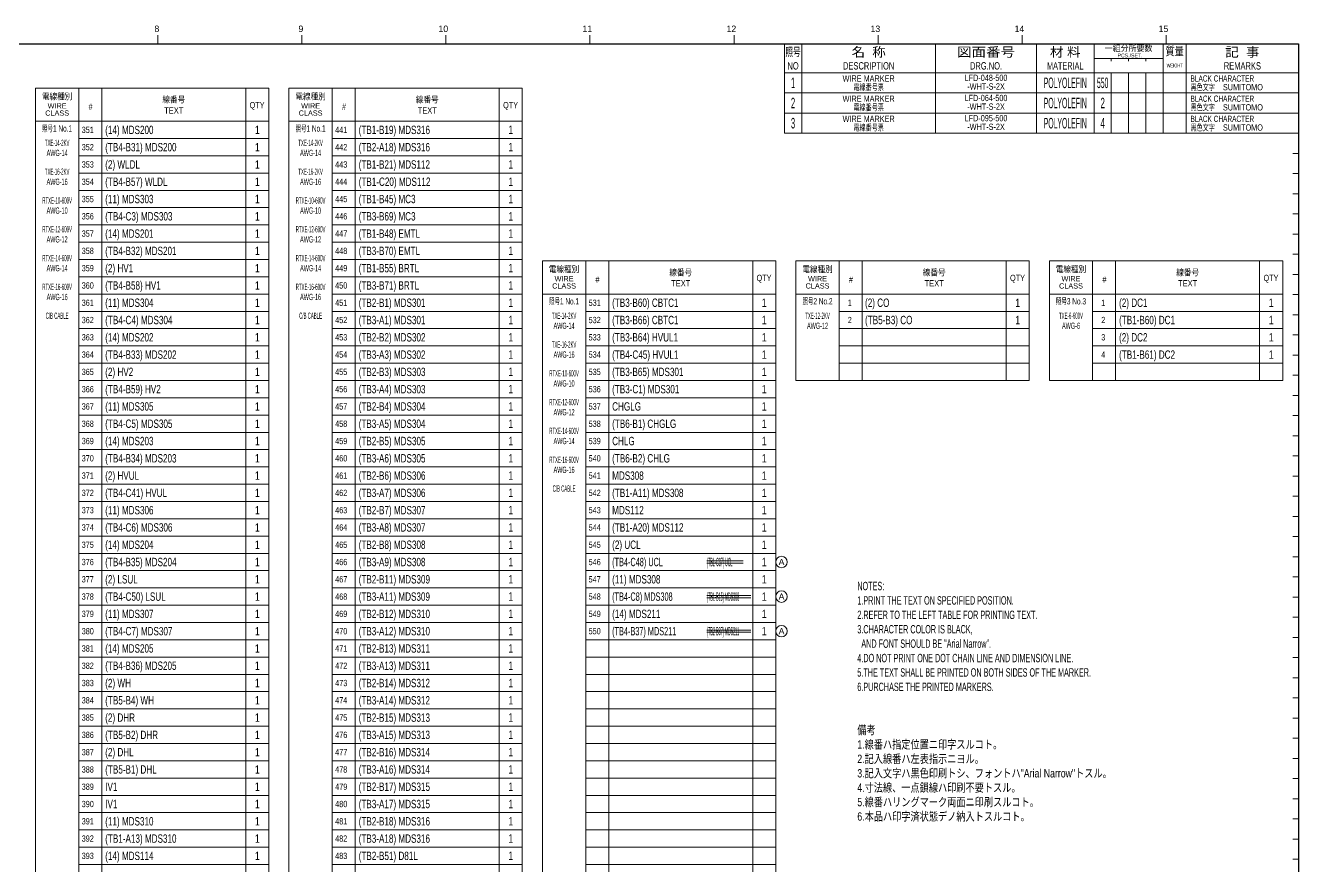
# Model space of a CAD drawing. Header units: millimetres. Extents: x 10 to 832, y 7 to 590.
# Drawn here: x 389.5 to 831.5, y 298.8 to 590.4 of the extents above; entities that cross this region are included whole.
import ezdxf
from ezdxf.enums import TextEntityAlignment as Align

# ---------------------------------------------------------------- set-up
doc = ezdxf.new("R2010")
doc.units = ezdxf.units.MM
for name, color, linetype in [('GR1_01', 7, 'Continuous'), ('GR1_02', 7, 'Continuous'), ('GR1_03', 7, 'Continuous'), ('QTY', 7, 'Continuous'), ('図面枠B6M', 7, 'Continuous'), ('表題、部品表_01', 7, 'Continuous'), ('表題、部品表_02', 7, 'Continuous'), ('表題、部品表_03', 7, 'Continuous'), ('訂正記号', 7, 'Continuous')]:
    doc.layers.add(name, color=color, linetype=linetype)
doc.styles.add('HG丸ｺﾞｼｯｸM-PRO', font='')
doc.styles.get('HG丸ｺﾞｼｯｸM-PRO').set_extended_font_data('HG丸ｺﾞｼｯｸM-PRO')

# ---------------------------------------------------------------- blocks, each defined once
blk = doc.blocks.new('BLKF023')
at = {"layer": '図面枠B6M', "color": 2, "linetype": 'Continuous', "lineweight": 25}
for p, q in [((35.5, 584), (831.5, 584)), ((831.5, 584), (831.5, 15))]:
    blk.add_line(p, q, dxfattribs=at)
at = {"layer": '図面枠B6M', "color": 4, "linetype": 'Continuous', "lineweight": 13}
for p, q in [((435.5, 587), (435.5, 584)), ((485.5, 587), (485.5, 584)), ((535.5, 587), (535.5, 584)), ((585.5, 587), (585.5, 584)), ((635.5, 587), (635.5, 584)), ((685.5, 587), (685.5, 584)), ((735.5, 587), (735.5, 584)), ((785.5, 587), (785.5, 584)), ((829.5, 567), (831.5, 567)), ((829.5, 560), (831.5, 560)), ((829.5, 553), (831.5, 553)), ((829.5, 546), (831.5, 546)), ((829.5, 539), (831.5, 539)), ((829.5, 532), (831.5, 532)), ((829.5, 525), (831.5, 525)), ((829.5, 518), (831.5, 518)), ((829.5, 511), (831.5, 511)), ((829.5, 504), (831.5, 504)), ((829.5, 497), (831.5, 497)), ((829.5, 490), (831.5, 490)), ((829.5, 483), (831.5, 483)), ((829.5, 476), (831.5, 476)), ((829.5, 469), (831.5, 469)), ((829.5, 462), (831.5, 462)), ((829.5, 455), (831.5, 455)), ((829.5, 448), (831.5, 448)), ((829.5, 441), (831.5, 441)), ((829.5, 434), (831.5, 434)), ((829.5, 427), (831.5, 427)), ((829.5, 420), (831.5, 420)), ((829.5, 413), (831.5, 413)), ((829.5, 406), (831.5, 406)), ((829.5, 399), (831.5, 399)), ((829.5, 392), (831.5, 392)), ((829.5, 385), (831.5, 385)), ((829.5, 378), (831.5, 378)), ((829.5, 371), (831.5, 371)), ((829.5, 364), (831.5, 364)), ((829.5, 357), (831.5, 357)), ((829.5, 350), (831.5, 350)), ((829.5, 343), (831.5, 343)), ((829.5, 336), (831.5, 336)), ((829.5, 329), (831.5, 329)), ((829.5, 322), (831.5, 322)), ((829.5, 315), (831.5, 315)), ((829.5, 308), (831.5, 308)), ((829.5, 301), (831.5, 301))]:
    blk.add_line(p, q, dxfattribs=at)
at = {"layer": '図面枠B6M', "color": 4, "linetype": 'Continuous', "lineweight": 13, "style": 'HG丸ｺﾞｼｯｸM-PRO', "width": 1.003994}
for s, height, p in [('8', 2.25, (434.29, 587.45)), ('9', 2.25, (484.29, 587.45)), ('10', 2.255, (532.9, 587.45)), ('11', 2.255, (582.9, 587.45)), ('12', 2.255, (632.9, 587.45)), ('13', 2.255, (682.9, 587.45)), ('14', 2.255, (732.9, 587.45)), ('15', 2.255, (782.9, 587.45))]:
    blk.add_text(s, height=height, dxfattribs=at).set_placement(p, align=Align.BOTTOM_LEFT)
blk = doc.blocks.new('BLKF025')
at = {"layer": '表題、部品表_02', "color": 4, "linetype": 'Continuous', "lineweight": 13}
for p, q in [((653, 574), (653, 567)), ((653, 574), (831.5, 574)), ((659, 574), (659, 567)), ((705.5, 574), (705.5, 567)), ((740.5, 574), (740.5, 567)), ((760.5, 574), (760.5, 567)), ((766.5, 574), (766.5, 567)), ((772.5, 574), (772.5, 567)), ((778.5, 567), (778.5, 574)), ((784.5, 574), (784.5, 567)), ((792.5, 574), (792.5, 567)), ((831.5, 574), (831.5, 567)), ((653, 567), (831.5, 567))]:
    blk.add_line(p, q, dxfattribs=at)
blk = doc.blocks.new('BLKF027')
at = {"layer": '表題、部品表_02', "color": 4, "linetype": 'Continuous', "lineweight": 13}
for p, q in [((653, 567), (653, 560)), ((653, 567), (831.5, 567)), ((659, 567), (659, 560)), ((705.5, 567), (705.5, 560)), ((740.5, 567), (740.5, 560)), ((760.5, 567), (760.5, 560)), ((766.5, 567), (766.5, 560)), ((772.5, 567), (772.5, 560)), ((778.5, 560), (778.5, 567)), ((784.5, 567), (784.5, 560)), ((792.5, 567), (792.5, 560)), ((831.5, 567), (831.5, 560)), ((653, 560), (831.5, 560))]:
    blk.add_line(p, q, dxfattribs=at)
blk = doc.blocks.new('BLKF029')
at = {"layer": '表題、部品表_02', "color": 4, "linetype": 'Continuous', "lineweight": 13}
for p, q in [((653, 560), (653, 553)), ((653, 560), (831.5, 560)), ((659, 560), (659, 553)), ((705.5, 560), (705.5, 553)), ((740.5, 560), (740.5, 553)), ((760.5, 560), (760.5, 553)), ((766.5, 560), (766.5, 553)), ((772.5, 560), (772.5, 553)), ((778.5, 553), (778.5, 560)), ((784.5, 560), (784.5, 553)), ((792.5, 560), (792.5, 553)), ((831.5, 560), (831.5, 553)), ((653, 553), (831.5, 553))]:
    blk.add_line(p, q, dxfattribs=at)
blk = doc.blocks.new('BLKF032')
at = {"layer": 'GR1_01', "color": 4, "linetype": 'Continuous', "lineweight": 13}
for p, q in [((653, 584), (653, 574)), ((653, 584), (831.5, 584)), ((659, 584), (659, 574)), ((705.5, 584), (705.5, 574)), ((740.5, 584), (740.5, 574)), ((760.5, 584), (760.5, 574)), ((784.5, 584), (784.5, 574)), ((792.5, 584), (792.5, 574)), ((831.5, 584), (831.5, 574)), ((760.5, 579), (784.5, 579)), ((766.5, 578), (766.5, 579)), ((772.5, 579), (772.5, 578)), ((778.5, 579), (778.5, 578)), ((653, 574), (831.5, 574))]:
    blk.add_line(p, q, dxfattribs=at)
at = {"layer": 'GR1_01', "color": 3, "linetype": 'Continuous', "lineweight": 35, "style": 'HG丸ｺﾞｼｯｸM-PRO'}
for s, height, width, p in [('一組分所要数', 2.036, 0.966638, (772.5, 582.5)), ('照号', 2.909, 0.651535, (656, 581.2)), ('名  称', 3.273, 1.042426, (682.25, 581.2)), ('図面番号', 3.273, 1.127518, (723, 581.2)), ('材 料', 3.273, 1.042439, (750.5, 581.2)), ('PCS./SET.', 1.309, 0.862935, (773, 580)), ('質量', 2.909, 0.781842, (788.5, 581.5)), ('記  事', 3.273, 1.042426, (812, 581.2)), ('NO', 2.545, 0.740841, (656, 576.4)), ('DESCRIPTION', 2.5455, 0.741365, (682.25, 576.4)), ('DRG.NO.', 2.545, 0.741189, (723, 576.4)), ('MATERIAL', 2.545, 0.594756, (750.5, 576.4)), ('WEIGHT', 1.309, 0.635507, (788.5, 576.5)), ('REMARKS', 2.545, 0.742803, (812, 576.4))]:
    blk.add_text(s, height=height, dxfattribs=dict(at, width=width)).set_placement(p, align=Align.MIDDLE_CENTER)
blk = doc.blocks.new('BLKF031')
at = {"layer": 'GR1_01', "color": 3, "linetype": 'Continuous', "lineweight": 13}
blk.add_blockref('BLKF032', (0, 0), dxfattribs=at)
blk = doc.blocks.new('BLKF034')
at = {"layer": 'GR1_01', "color": 3, "linetype": 'Continuous', "lineweight": 13}
for p, q in [((569, 508.67), (569, 497.17)), ((569, 508.67), (569, 137.17)), ((650, 508.67), (569, 508.67)), ((584, 508.67), (584, 497.17)), ((592, 508.67), (592, 137.17)), ((642, 508.67), (642, 137.17)), ((650, 508.67), (650, 137.17)), ((650, 497.17), (569, 497.17)), ((584, 497.17), (584, 137.17)), ((584, 497.17), (650, 497.17)), ((584, 491.17), (650, 491.17)), ((584, 485.17), (650, 485.17)), ((584, 479.17), (650, 479.17)), ((584, 473.17), (650, 473.17)), ((584, 467.17), (650, 467.17)), ((584, 461.17), (650, 461.17)), ((584, 455.17), (650, 455.17)), ((584, 449.17), (650, 449.17)), ((584, 443.17), (650, 443.17)), ((584, 437.17), (650, 437.17)), ((584, 431.17), (650, 431.17)), ((584, 425.17), (650, 425.17)), ((584, 419.17), (650, 419.17)), ((584, 413.17), (650, 413.17)), ((584, 407.17), (650, 407.17)), ((584, 401.17), (650, 401.17)), ((584, 395.17), (650, 395.17)), ((584, 389.17), (650, 389.17)), ((584, 383.17), (650, 383.17)), ((584, 377.17), (650, 377.17)), ((584, 371.17), (650, 371.17)), ((584, 365.17), (650, 365.17)), ((584, 359.17), (650, 359.17)), ((584, 353.17), (650, 353.17)), ((584, 347.17), (650, 347.17)), ((584, 341.17), (650, 341.17)), ((584, 335.17), (650, 335.17)), ((584, 329.17), (650, 329.17)), ((584, 323.17), (650, 323.17)), ((584, 317.17), (650, 317.17)), ((584, 311.17), (650, 311.17)), ((584, 305.17), (650, 305.17)), ((584, 299.17), (650, 299.17)), ((584, 293.17), (650, 293.17)), ((584, 287.17), (650, 287.17)), ((584, 281.17), (650, 281.17)), ((584, 275.17), (650, 275.17)), ((584, 269.17), (650, 269.17)), ((584, 263.17), (650, 263.17)), ((584, 257.17), (650, 257.17)), ((584, 251.17), (650, 251.17)), ((584, 245.17), (650, 245.17)), ((584, 239.17), (650, 239.17)), ((584, 233.17), (650, 233.17)), ((584, 227.17), (650, 227.17)), ((584, 221.17), (650, 221.17)), ((584, 215.17), (650, 215.17)), ((584, 209.17), (650, 209.17)), ((584, 203.17), (650, 203.17)), ((584, 197.17), (650, 197.17)), ((584, 191.17), (650, 191.17)), ((584, 185.17), (650, 185.17)), ((584, 179.17), (650, 179.17)), ((584, 173.17), (650, 173.17)), ((584, 167.17), (650, 167.17)), ((584, 161.17), (650, 161.17)), ((584, 155.17), (650, 155.17)), ((584, 149.17), (650, 149.17)), ((584, 143.17), (650, 143.17)), ((569, 137.17), (650, 137.17))]:
    blk.add_line(p, q, dxfattribs=at)
at = {"layer": 'GR1_01', "color": 3, "linetype": 'Continuous', "lineweight": 13, "style": 'HG丸ｺﾞｼｯｸM-PRO'}
for s, height, width, p in [('電線種別', 2.182, 0.863284, (576.5, 505.8)), ('線番号', 2.182, 0.863284, (617, 504.7)), ('QTY', 2.182, 0.692704, (645.93, 502.78)), ('#', 2.18, 0.693196, (588.1, 502.18)), ('TEXT', 2.182, 0.863438, (617, 500.92))]:
    blk.add_text(s, height=height, dxfattribs=dict(at, width=width)).set_placement(p, align=Align.MIDDLE_CENTER)
for s, width, p in [('CLASS', 0.831675, (576.5, 498.55)), ('WIRE', 0.829808, (576.5, 501.05))]:
    blk.add_text(s, height=1.818, dxfattribs=dict(at, width=width)).set_placement(p, align=Align.BOTTOM_CENTER)
blk = doc.blocks.new('BLKF038')
at = {"layer": 'GR1_01', "color": 3, "linetype": 'Continuous', "lineweight": 13}
for p, q in [((393, 568.67), (393, 557.17)), ((393, 568.67), (393, 17.17)), ((474, 568.67), (393, 568.67)), ((408, 568.67), (408, 557.17)), ((416, 568.67), (416, 17.17)), ((466, 568.67), (466, 17.17)), ((474, 568.67), (474, 17.17)), ((474, 557.17), (393, 557.17)), ((408, 557.17), (408, 17.17)), ((408, 557.17), (474, 557.17)), ((408, 551.17), (474, 551.17)), ((408, 545.17), (474, 545.17)), ((408, 539.17), (474, 539.17)), ((408, 533.17), (474, 533.17)), ((408, 527.17), (474, 527.17)), ((408, 521.17), (474, 521.17)), ((408, 515.17), (474, 515.17)), ((408, 509.17), (474, 509.17)), ((408, 503.17), (474, 503.17)), ((408, 497.17), (474, 497.17)), ((408, 491.17), (474, 491.17)), ((408, 485.17), (474, 485.17)), ((408, 479.17), (474, 479.17)), ((408, 473.17), (474, 473.17)), ((408, 467.17), (474, 467.17)), ((408, 461.17), (474, 461.17)), ((408, 455.17), (474, 455.17)), ((408, 449.17), (474, 449.17)), ((408, 443.17), (474, 443.17)), ((408, 437.17), (474, 437.17)), ((408, 431.17), (474, 431.17)), ((408, 425.17), (474, 425.17)), ((408, 419.17), (474, 419.17)), ((408, 413.17), (474, 413.17)), ((408, 407.17), (474, 407.17)), ((408, 401.17), (474, 401.17)), ((408, 395.17), (474, 395.17)), ((408, 389.17), (474, 389.17)), ((408, 383.17), (474, 383.17)), ((408, 377.17), (474, 377.17)), ((408, 371.17), (474, 371.17)), ((408, 365.17), (474, 365.17)), ((408, 359.17), (474, 359.17)), ((408, 353.17), (474, 353.17)), ((408, 347.17), (474, 347.17)), ((408, 341.17), (474, 341.17)), ((408, 335.17), (474, 335.17)), ((408, 329.17), (474, 329.17)), ((408, 323.17), (474, 323.17)), ((408, 317.17), (474, 317.17)), ((408, 311.17), (474, 311.17)), ((408, 305.17), (474, 305.17)), ((408, 299.17), (474, 299.17)), ((408, 293.17), (474, 293.17)), ((408, 287.17), (474, 287.17)), ((408, 281.17), (474, 281.17)), ((408, 275.17), (474, 275.17)), ((408, 269.17), (474, 269.17)), ((408, 263.17), (474, 263.17)), ((408, 257.17), (474, 257.17)), ((408, 251.17), (474, 251.17)), ((408, 245.17), (474, 245.17)), ((408, 239.17), (474, 239.17)), ((408, 233.17), (474, 233.17)), ((408, 227.17), (474, 227.17)), ((408, 221.17), (474, 221.17)), ((408, 215.17), (474, 215.17)), ((408, 209.17), (474, 209.17)), ((408, 203.17), (474, 203.17)), ((408, 197.17), (474, 197.17)), ((408, 191.17), (474, 191.17)), ((408, 185.17), (474, 185.17)), ((408, 179.17), (474, 179.17)), ((408, 173.17), (474, 173.17)), ((408, 167.17), (474, 167.17)), ((408, 161.17), (474, 161.17)), ((408, 155.17), (474, 155.17)), ((408, 149.17), (474, 149.17)), ((408, 143.17), (474, 143.17)), ((408, 137.17), (474, 137.17)), ((408, 131.17), (474, 131.17)), ((408, 125.17), (474, 125.17)), ((408, 119.17), (474, 119.17)), ((408, 113.17), (474, 113.17)), ((408, 107.17), (474, 107.17)), ((408, 101.17), (474, 101.17)), ((408, 95.17), (474, 95.17)), ((408, 89.17), (474, 89.17)), ((408, 83.17), (474, 83.17)), ((408, 83.17), (474, 83.17)), ((408, 77.17), (474, 77.17)), ((408, 71.17), (474, 71.17)), ((408, 65.17), (474, 65.17)), ((408, 59.17), (474, 59.17)), ((408, 53.17), (474, 53.17)), ((408, 47.17), (474, 47.17)), ((408, 41.17), (474, 41.17)), ((408, 35.17), (474, 35.17)), ((408, 29.17), (474, 29.17)), ((408, 23.17), (474, 23.17)), ((393, 17.17), (474, 17.17))]:
    blk.add_line(p, q, dxfattribs=at)
at = {"layer": 'GR1_01', "color": 3, "linetype": 'Continuous', "lineweight": 13, "style": 'HG丸ｺﾞｼｯｸM-PRO'}
for s, height, width, p in [('電線種別', 2.182, 0.863284, (400.5, 565.8)), ('線番号', 2.182, 0.863284, (441, 564.7)), ('#', 2.18, 0.693196, (412.1, 562.18)), ('TEXT', 2.182, 0.863438, (441, 560.92)), ('QTY', 2.182, 0.692704, (469.93, 562.78))]:
    blk.add_text(s, height=height, dxfattribs=dict(at, width=width)).set_placement(p, align=Align.MIDDLE_CENTER)
for s, width, p in [('WIRE', 0.829808, (400.5, 561.05)), ('CLASS', 0.831675, (400.5, 558.55))]:
    blk.add_text(s, height=1.818, dxfattribs=dict(at, width=width)).set_placement(p, align=Align.BOTTOM_CENTER)
blk = doc.blocks.new('BLKF039')
at = {"layer": 'GR1_01', "color": 3, "linetype": 'Continuous', "lineweight": 13}
for p, q in [((481, 568.67), (481, 557.17)), ((481, 568.67), (481, 17.17)), ((562, 568.67), (481, 568.67)), ((496, 568.67), (496, 557.17)), ((504, 568.67), (504, 17.17)), ((554, 568.67), (554, 17.17)), ((562, 568.67), (562, 17.17)), ((562, 557.17), (481, 557.17)), ((496, 557.17), (496, 17.17)), ((496, 557.17), (562, 557.17)), ((496, 551.17), (562, 551.17)), ((496, 545.17), (562, 545.17)), ((496, 539.17), (562, 539.17)), ((496, 533.17), (562, 533.17)), ((496, 527.17), (562, 527.17)), ((496, 521.17), (562, 521.17)), ((496, 515.17), (562, 515.17)), ((496, 509.17), (562, 509.17)), ((496, 503.17), (562, 503.17)), ((496, 497.17), (562, 497.17)), ((496, 491.17), (562, 491.17)), ((496, 485.17), (562, 485.17)), ((496, 479.17), (562, 479.17)), ((496, 473.17), (562, 473.17)), ((496, 467.17), (562, 467.17)), ((496, 461.17), (562, 461.17)), ((496, 455.17), (562, 455.17)), ((496, 449.17), (562, 449.17)), ((496, 443.17), (562, 443.17)), ((496, 437.17), (562, 437.17)), ((496, 431.17), (562, 431.17)), ((496, 425.17), (562, 425.17)), ((496, 419.17), (562, 419.17)), ((496, 413.17), (562, 413.17)), ((496, 407.17), (562, 407.17)), ((496, 401.17), (562, 401.17)), ((496, 395.17), (562, 395.17)), ((496, 389.17), (562, 389.17)), ((496, 383.17), (562, 383.17)), ((496, 377.17), (562, 377.17)), ((496, 371.17), (562, 371.17)), ((496, 365.17), (562, 365.17)), ((496, 359.17), (562, 359.17)), ((496, 353.17), (562, 353.17)), ((496, 347.17), (562, 347.17)), ((496, 341.17), (562, 341.17)), ((496, 335.17), (562, 335.17)), ((496, 329.17), (562, 329.17)), ((496, 323.17), (562, 323.17)), ((496, 317.17), (562, 317.17)), ((496, 311.17), (562, 311.17)), ((496, 305.17), (562, 305.17)), ((496, 299.17), (562, 299.17)), ((496, 293.17), (562, 293.17)), ((496, 287.17), (562, 287.17)), ((496, 281.17), (562, 281.17)), ((496, 275.17), (562, 275.17)), ((496, 269.17), (562, 269.17)), ((496, 263.17), (562, 263.17)), ((496, 257.17), (562, 257.17)), ((496, 251.17), (562, 251.17)), ((496, 245.17), (562, 245.17)), ((496, 239.17), (562, 239.17)), ((496, 233.17), (562, 233.17)), ((496, 227.17), (562, 227.17)), ((496, 221.17), (562, 221.17)), ((496, 215.17), (562, 215.17)), ((496, 209.17), (562, 209.17)), ((496, 203.17), (562, 203.17)), ((496, 197.17), (562, 197.17)), ((496, 191.17), (562, 191.17)), ((496, 185.17), (562, 185.17)), ((496, 179.17), (562, 179.17)), ((496, 173.17), (562, 173.17)), ((496, 167.17), (562, 167.17)), ((496, 161.17), (562, 161.17)), ((496, 155.17), (562, 155.17)), ((496, 149.17), (562, 149.17)), ((496, 143.17), (562, 143.17)), ((496, 137.17), (562, 137.17)), ((496, 131.17), (562, 131.17)), ((496, 125.17), (562, 125.17)), ((496, 119.17), (562, 119.17)), ((496, 113.17), (562, 113.17)), ((496, 107.17), (562, 107.17)), ((496, 101.17), (562, 101.17)), ((496, 95.17), (562, 95.17)), ((496, 89.17), (562, 89.17)), ((496, 83.17), (562, 83.17)), ((496, 83.17), (562, 83.17)), ((496, 77.17), (562, 77.17)), ((496, 71.17), (562, 71.17)), ((496, 65.17), (562, 65.17)), ((496, 59.17), (562, 59.17)), ((496, 53.17), (562, 53.17)), ((496, 47.17), (562, 47.17)), ((496, 41.17), (562, 41.17)), ((496, 35.17), (562, 35.17)), ((496, 29.17), (562, 29.17)), ((496, 23.17), (562, 23.17)), ((481, 17.17), (562, 17.17))]:
    blk.add_line(p, q, dxfattribs=at)
at = {"layer": 'GR1_01', "color": 3, "linetype": 'Continuous', "lineweight": 13, "style": 'HG丸ｺﾞｼｯｸM-PRO'}
for s, height, width, p in [('電線種別', 2.182, 0.863284, (488.5, 565.8)), ('線番号', 2.182, 0.863284, (529, 564.7)), ('#', 2.18, 0.693196, (500.1, 562.18)), ('TEXT', 2.182, 0.863438, (529, 560.92)), ('QTY', 2.182, 0.692704, (557.93, 562.78))]:
    blk.add_text(s, height=height, dxfattribs=dict(at, width=width)).set_placement(p, align=Align.MIDDLE_CENTER)
for s, width, p in [('WIRE', 0.829808, (488.5, 561.05)), ('CLASS', 0.831675, (488.5, 558.55))]:
    blk.add_text(s, height=1.818, dxfattribs=dict(at, width=width)).set_placement(p, align=Align.BOTTOM_CENTER)
blk = doc.blocks.new('BLKF040')
at = {"layer": 'GR1_01', "color": 3, "linetype": 'Continuous', "lineweight": 13}
for p, q in [((657, 508.67), (657, 497.17)), ((657, 508.67), (657, 467.17)), ((738, 508.67), (657, 508.67)), ((672, 508.67), (672, 497.17)), ((680, 508.67), (680, 467.17)), ((730, 508.67), (730, 467.17)), ((738, 508.67), (738, 467.17)), ((738, 497.17), (657, 497.17)), ((672, 497.17), (672, 467.17)), ((672, 497.17), (738, 497.17)), ((672, 491.17), (738, 491.17)), ((672, 485.17), (738, 485.17)), ((672, 479.17), (738, 479.17)), ((672, 473.17), (738, 473.17)), ((657, 467.17), (738, 467.17))]:
    blk.add_line(p, q, dxfattribs=at)
at = {"layer": 'GR1_01', "color": 3, "linetype": 'Continuous', "lineweight": 13, "style": 'HG丸ｺﾞｼｯｸM-PRO'}
for s, height, width, p in [('電線種別', 2.182, 0.863284, (664.5, 505.8)), ('線番号', 2.182, 0.863284, (705, 504.7)), ('QTY', 2.182, 0.692704, (733.93, 502.78)), ('#', 2.18, 0.693196, (676.1, 502.18)), ('TEXT', 2.182, 0.863438, (705, 500.92))]:
    blk.add_text(s, height=height, dxfattribs=dict(at, width=width)).set_placement(p, align=Align.MIDDLE_CENTER)
for s, width, p in [('CLASS', 0.831675, (664.5, 498.55)), ('WIRE', 0.829808, (664.5, 501.05))]:
    blk.add_text(s, height=1.818, dxfattribs=dict(at, width=width)).set_placement(p, align=Align.BOTTOM_CENTER)
blk = doc.blocks.new('BLKF041')
at = {"layer": 'GR1_01', "color": 3, "linetype": 'Continuous', "lineweight": 13}
for p, q in [((745, 508.67), (745, 497.17)), ((745, 508.67), (745, 467.17)), ((826, 508.67), (745, 508.67)), ((760, 508.67), (760, 497.17)), ((768, 508.67), (768, 467.17)), ((818, 508.67), (818, 467.17)), ((826, 508.67), (826, 467.17)), ((826, 497.17), (745, 497.17)), ((760, 497.17), (760, 467.17)), ((760, 497.17), (826, 497.17)), ((760, 491.17), (826, 491.17)), ((760, 485.17), (826, 485.17)), ((760, 479.17), (826, 479.17)), ((760, 473.17), (826, 473.17)), ((745, 467.17), (826, 467.17))]:
    blk.add_line(p, q, dxfattribs=at)
at = {"layer": 'GR1_01', "color": 3, "linetype": 'Continuous', "lineweight": 13, "style": 'HG丸ｺﾞｼｯｸM-PRO'}
for s, height, width, p in [('電線種別', 2.182, 0.863284, (752.5, 505.8)), ('線番号', 2.182, 0.863284, (793, 504.7)), ('QTY', 2.182, 0.692704, (821.93, 502.78)), ('#', 2.18, 0.693196, (764.1, 502.18)), ('TEXT', 2.182, 0.863438, (793, 500.92))]:
    blk.add_text(s, height=height, dxfattribs=dict(at, width=width)).set_placement(p, align=Align.MIDDLE_CENTER)
for s, width, p in [('CLASS', 0.831675, (752.5, 498.55)), ('WIRE', 0.829808, (752.5, 501.05))]:
    blk.add_text(s, height=1.818, dxfattribs=dict(at, width=width)).set_placement(p, align=Align.BOTTOM_CENTER)
blk = doc.blocks.new('BLKF042')
at = {"layer": '訂正記号', "color": 4, "linetype": 'Continuous', "lineweight": 13}
blk.add_circle((652, 404.17), 2, dxfattribs=at)
at = {"layer": '訂正記号', "color": 4, "linetype": 'Continuous', "lineweight": 13, "style": 'HG丸ｺﾞｼｯｸM-PRO', "width": 1.042301}
blk.add_text('A', height=2.18, dxfattribs=at).set_placement((652, 404.17), align=Align.MIDDLE_CENTER)
blk = doc.blocks.new('BLKF043')
at = {"layer": '訂正記号', "color": 4, "linetype": 'Continuous', "lineweight": 13}
blk.add_circle((652, 392.17), 2, dxfattribs=at)
at = {"layer": '訂正記号', "color": 4, "linetype": 'Continuous', "lineweight": 13, "style": 'HG丸ｺﾞｼｯｸM-PRO', "width": 1.042301}
blk.add_text('A', height=2.18, dxfattribs=at).set_placement((652, 392.17), align=Align.MIDDLE_CENTER)
blk = doc.blocks.new('BLKF044')
at = {"layer": '訂正記号', "color": 4, "linetype": 'Continuous', "lineweight": 13}
blk.add_circle((652, 380.17), 2, dxfattribs=at)
at = {"layer": '訂正記号', "color": 4, "linetype": 'Continuous', "lineweight": 13, "style": 'HG丸ｺﾞｼｯｸM-PRO', "width": 1.042301}
blk.add_text('A', height=2.18, dxfattribs=at).set_placement((652, 380.17), align=Align.MIDDLE_CENTER)

msp = doc.modelspace()

# ---------------------------------------------------------------- linework, layer by layer
at = {"layer": '訂正記号', "color": 4, "linetype": 'Continuous', "lineweight": 13}
for p, q in [((626.12, 404.57), (638.65, 404.57)), ((626.12, 403.77), (638.65, 403.77)), ((626.12, 392.57), (641.32, 392.57)), ((626.12, 391.77), (641.32, 391.77)), ((626.12, 380.57), (641.32, 380.57)), ((626.12, 379.77), (641.32, 379.77))]:
    msp.add_line(p, q, dxfattribs=at)

# ---------------------------------------------------------------- block references
at = {"layer": 'GR1_01', "color": 3, "linetype": 'Continuous', "lineweight": 13}
for name in ['BLKF031', 'BLKF038', 'BLKF039', 'BLKF034', 'BLKF040', 'BLKF041']:
    msp.add_blockref(name, (0, 0), dxfattribs=at)
at = {"layer": '図面枠B6M', "color": 4, "linetype": 'Continuous', "lineweight": 13}
msp.add_blockref('BLKF023', (0, 0), dxfattribs=at)
at = {"layer": '表題、部品表_02', "color": 4, "linetype": 'Continuous', "lineweight": 13}
for name in ['BLKF025', 'BLKF027', 'BLKF029']:
    msp.add_blockref(name, (0, 0), dxfattribs=at)
at = {"layer": '訂正記号', "color": 4, "linetype": 'Continuous', "lineweight": 13}
for name in ['BLKF042', 'BLKF043', 'BLKF044']:
    msp.add_blockref(name, (0, 0), dxfattribs=at)

# ---------------------------------------------------------------- texts
at = {"layer": 'GR1_02', "color": 3, "linetype": 'Continuous', "lineweight": 35, "style": 'HG丸ｺﾞｼｯｸM-PRO'}
for s, height, width, p in [('照号1 No.1', 2.182, 0.618598, (400.5, 554.67)), ('照号1 No.1', 2.182, 0.618598, (488.5, 554.67)), ('TXE-14-2KV', 2.182, 0.415658, (400.5, 549.67)), ('TXE-14-2KV', 2.182, 0.415658, (488.5, 549.67)), ('AWG-14', 2.182, 0.522521, (400.5, 546.17)), ('AWG-14', 2.182, 0.522521, (488.5, 546.17)), ('TXE-16-2KV', 2.182, 0.415658, (400.5, 539.67)), ('TXE-16-2KV', 2.182, 0.415658, (488.5, 539.67)), ('AWG-16', 2.182, 0.522521, (400.5, 536.17)), ('AWG-16', 2.182, 0.522521, (488.5, 536.17)), ('RTXE-10-600V', 2.1818, 0.41606, (400.5, 529.67)), ('RTXE-10-600V', 2.1818, 0.41606, (488.5, 529.67)), ('AWG-10', 2.182, 0.522521, (400.5, 526.17)), ('AWG-10', 2.182, 0.522521, (488.5, 526.17)), ('RTXE-12-600V', 2.1818, 0.41606, (400.5, 519.67)), ('AWG-12', 2.182, 0.522521, (400.5, 516.17)), ('RTXE-12-600V', 2.1818, 0.41606, (488.5, 519.67)), ('AWG-12', 2.182, 0.522521, (488.5, 516.17)), ('RTXE-14-600V', 2.1818, 0.41606, (400.5, 509.67)), ('RTXE-14-600V', 2.1818, 0.41606, (488.5, 509.67)), ('AWG-14', 2.182, 0.522521, (400.5, 506.17)), ('AWG-14', 2.182, 0.522521, (488.5, 506.17)), ('RTXE-16-600V', 2.1818, 0.41606, (400.5, 499.67)), ('RTXE-16-600V', 2.1818, 0.41606, (488.5, 499.67)), ('AWG-16', 2.182, 0.522521, (400.5, 496.17)), ('AWG-16', 2.182, 0.522521, (488.5, 496.17)), ('照号1 No.1', 2.182, 0.618598, (576.5, 494.67)), ('照号2 No.2', 2.182, 0.618598, (664.5, 494.67)), ('照号3 No.3', 2.182, 0.618598, (752.5, 494.67)), ('C/B CABLE', 2.182, 0.416781, (400.5, 489.67)), ('C/B CABLE', 2.182, 0.416781, (488.5, 489.67)), ('TXE-14-2KV', 2.182, 0.415658, (576.5, 489.67)), ('TXE-12-2KV', 2.182, 0.415658, (664.5, 489.67)), ('TXE-6-600V', 2.182, 0.416, (752.5, 489.67)), ('AWG-14', 2.182, 0.522521, (576.5, 486.17)), ('AWG-12', 2.182, 0.522521, (664.5, 486.17)), ('AWG-6', 2.182, 0.522775, (752.5, 486.17)), ('TXE-16-2KV', 2.182, 0.415658, (576.5, 479.67)), ('AWG-16', 2.182, 0.522521, (576.5, 476.17)), ('RTXE-10-600V', 2.1818, 0.41606, (576.5, 469.67)), ('AWG-10', 2.182, 0.522521, (576.5, 466.17)), ('RTXE-12-600V', 2.1818, 0.41606, (576.5, 459.67)), ('AWG-12', 2.182, 0.522521, (576.5, 456.17)), ('RTXE-14-600V', 2.1818, 0.41606, (576.5, 449.67)), ('AWG-14', 2.182, 0.522521, (576.5, 446.17)), ('RTXE-16-600V', 2.1818, 0.41606, (576.5, 439.67)), ('AWG-16', 2.182, 0.522521, (576.5, 436.17)), ('C/B CABLE', 2.182, 0.416781, (576.5, 429.67))]:
    msp.add_text(s, height=height, dxfattribs=dict(at, width=width)).set_placement(p, align=Align.MIDDLE_CENTER)
at = {"layer": 'GR1_02', "color": 3, "linetype": 'Continuous', "lineweight": 9, "style": 'HG丸ｺﾞｼｯｸM-PRO', "width": 0.784542}
for p in [(470, 554.17), (558, 554.17), (470, 548.17), (558, 548.17), (470, 542.17), (558, 542.17), (470, 536.17), (558, 536.17), (470, 530.17), (558, 530.17), (470, 524.17), (558, 524.17), (470, 518.17), (558, 518.17), (470, 512.17), (558, 512.17), (470, 506.17), (558, 506.17), (470, 500.17), (558, 500.17), (470, 494.17), (558, 494.17), (646, 494.17), (734, 494.17), (822, 494.17), (470, 488.17), (558, 488.17), (646, 488.17), (734, 488.17), (822, 488.17), (470, 482.17), (558, 482.17), (646, 482.17), (822, 482.17), (470, 476.17), (558, 476.17), (646, 476.17), (822, 476.17), (470, 470.17), (558, 470.17), (646, 470.17), (470, 464.17), (558, 464.17), (646, 464.17), (470, 458.17), (558, 458.17), (646, 458.17), (470, 452.17), (558, 452.17), (646, 452.17), (470, 446.17), (558, 446.17), (646, 446.17), (470, 440.17), (558, 440.17), (646, 440.17), (470, 434.17), (558, 434.17), (646, 434.17), (470, 428.17), (558, 428.17), (646, 428.17), (470, 422.17), (558, 422.17), (646, 422.17), (470, 416.17), (558, 416.17), (646, 416.17), (470, 410.17), (558, 410.17), (646, 410.17), (470, 404.17), (558, 404.17), (646, 404.17), (470, 398.17), (558, 398.17), (646, 398.17), (470, 392.17), (558, 392.17), (646, 392.17), (470, 386.17), (558, 386.17), (646, 386.17), (470, 380.17), (558, 380.17), (646, 380.17), (470, 374.17), (558, 374.17), (470, 368.17), (558, 368.17), (470, 362.17), (558, 362.17), (470, 356.17), (558, 356.17), (470, 350.17), (558, 350.17), (470, 344.17), (558, 344.17), (470, 338.17), (558, 338.17), (470, 332.17), (558, 332.17), (470, 326.17), (558, 326.17), (470, 320.17), (558, 320.17), (470, 314.17), (558, 314.17), (470, 308.17), (558, 308.17), (470, 302.17), (558, 302.17)]:
    msp.add_text('1', height=2.91, dxfattribs=at).set_placement(p, align=Align.MIDDLE_CENTER)
at = {"layer": 'GR1_03', "color": 3, "linetype": 'Continuous', "lineweight": 9, "style": 'HG丸ｺﾞｼｯｸM-PRO', "width": 0.691275}
for s, p in [('351', (409.03, 554.17)), ('441', (497.03, 554.17)), ('352', (409.03, 548.17)), ('442', (497.03, 548.17)), ('353', (409.03, 542.17)), ('443', (497.03, 542.17)), ('354', (409.03, 536.17)), ('444', (497.03, 536.17)), ('355', (409.03, 530.17)), ('445', (497.03, 530.17)), ('356', (409.03, 524.17)), ('446', (497.03, 524.17)), ('357', (409.03, 518.17)), ('447', (497.03, 518.17)), ('358', (409.03, 512.17)), ('448', (497.03, 512.17)), ('359', (409.03, 506.17)), ('449', (497.03, 506.17)), ('360', (409.03, 500.17)), ('450', (497.03, 500.17)), ('361', (409.03, 494.17)), ('451', (497.03, 494.17)), ('531', (585.03, 494.17)), ('362', (409.03, 488.17)), ('452', (497.03, 488.17)), ('532', (585.03, 488.17)), ('363', (409.03, 482.17)), ('453', (497.03, 482.17)), ('533', (585.03, 482.17)), ('364', (409.03, 476.17)), ('454', (497.03, 476.17)), ('534', (585.03, 476.17)), ('365', (409.03, 470.17)), ('455', (497.03, 470.17)), ('535', (585.03, 470.17)), ('366', (409.03, 464.17)), ('456', (497.03, 464.17)), ('536', (585.03, 464.17)), ('367', (409.03, 458.17)), ('457', (497.03, 458.17)), ('537', (585.03, 458.17)), ('368', (409.03, 452.17)), ('458', (497.03, 452.17)), ('538', (585.03, 452.17)), ('369', (409.03, 446.17)), ('459', (497.03, 446.17)), ('539', (585.03, 446.17)), ('370', (409.03, 440.17)), ('460', (497.03, 440.17)), ('540', (585.03, 440.17)), ('371', (409.03, 434.17)), ('461', (497.03, 434.17)), ('541', (585.03, 434.17)), ('372', (409.03, 428.17)), ('462', (497.03, 428.17)), ('542', (585.03, 428.17)), ('373', (409.03, 422.17)), ('463', (497.03, 422.17)), ('543', (585.03, 422.17)), ('374', (409.03, 416.17)), ('464', (497.03, 416.17)), ('544', (585.03, 416.17)), ('375', (409.03, 410.17)), ('465', (497.03, 410.17)), ('545', (585.03, 410.17)), ('376', (409.03, 404.17)), ('466', (497.03, 404.17)), ('546', (585.03, 404.17)), ('377', (409.03, 398.17)), ('467', (497.03, 398.17)), ('547', (585.03, 398.17)), ('378', (409.03, 392.17)), ('468', (497.03, 392.17)), ('548', (585.03, 392.17)), ('379', (409.03, 386.17)), ('469', (497.03, 386.17)), ('549', (585.03, 386.17)), ('380', (409.03, 380.17)), ('470', (497.03, 380.17)), ('550', (585.03, 380.17)), ('381', (409.03, 374.17)), ('471', (497.03, 374.17)), ('382', (409.03, 368.17)), ('472', (497.03, 368.17)), ('383', (409.03, 362.17)), ('473', (497.03, 362.17)), ('384', (409.03, 356.17)), ('474', (497.03, 356.17)), ('385', (409.03, 350.17)), ('475', (497.03, 350.17)), ('386', (409.03, 344.17)), ('476', (497.03, 344.17)), ('387', (409.03, 338.17)), ('477', (497.03, 338.17)), ('388', (409.03, 332.17)), ('478', (497.03, 332.17)), ('389', (409.03, 326.17)), ('479', (497.03, 326.17)), ('390', (409.03, 320.17)), ('480', (497.03, 320.17)), ('391', (409.03, 314.17)), ('481', (497.03, 314.17)), ('392', (409.03, 308.17)), ('482', (497.03, 308.17)), ('393', (409.03, 302.17)), ('483', (497.03, 302.17))]:
    msp.add_text(s, height=2.182, dxfattribs=at).set_placement(p, align=Align.MIDDLE_LEFT)
at = {"layer": 'GR1_03', "color": 2, "linetype": 'Continuous', "lineweight": 13, "style": 'HG丸ｺﾞｼｯｸM-PRO', "width": 0.691275}
for s, p in [('1', (675.01, 494.17)), ('1', (763.01, 494.17)), ('2', (675.01, 488.17)), ('2', (763.01, 488.17)), ('3', (763.01, 482.17)), ('4', (763.01, 476.17))]:
    msp.add_text(s, height=2.18, dxfattribs=at).set_placement(p, align=Align.MIDDLE_LEFT)
at = {"layer": 'QTY', "color": 7, "linetype": 'Continuous', "lineweight": 35, "style": 'HG丸ｺﾞｼｯｸM-PRO'}
for s, height, width, p in [('(14) MDS200', 2.9091, 0.724357, (417.2, 554.17)), ('(TB1-B19) MDS316', 2.9091, 0.724741, (505.2, 554.17)), ('(TB4-B31) MDS200', 2.9091, 0.724741, (417.2, 548.17)), ('(TB2-A18) MDS316', 2.9091, 0.72441, (505.2, 548.17)), ('(2) WLDL', 2.909, 0.724333, (417.2, 542.17)), ('(TB1-B21) MDS112', 2.9091, 0.724741, (505.2, 542.17)), ('(TB4-B57) WLDL', 2.9091, 0.724782, (417.2, 536.17)), ('(TB1-C20) MDS112', 2.9091, 0.724539, (505.2, 536.17)), ('(11) MDS303', 2.9091, 0.724357, (417.2, 530.17)), ('(TB1-B45) MC3', 2.9091, 0.724886, (505.2, 530.17)), ('(TB4-C3) MDS303', 2.9091, 0.724564, (417.2, 524.17)), ('(TB3-B69) MC3', 2.9091, 0.724886, (505.2, 524.17)), ('(14) MDS201', 2.9091, 0.724357, (417.2, 518.17)), ('(TB1-B48) EMTL', 2.9091, 0.724894, (505.2, 518.17)), ('(TB4-B32) MDS201', 2.9091, 0.724741, (417.2, 512.17)), ('(TB3-B70) EMTL', 2.9091, 0.724894, (505.2, 512.17)), ('(2) HV1', 2.909, 0.724873, (417.2, 506.17)), ('(TB1-B55) BRTL', 2.9091, 0.725178, (505.2, 506.17)), ('(TB4-B58) HV1', 2.9091, 0.725088, (417.2, 500.17)), ('(TB3-B71) BRTL', 2.9091, 0.725178, (505.2, 500.17)), ('(11) MDS304', 2.9091, 0.724357, (417.2, 494.17)), ('(TB2-B1) MDS301', 2.9091, 0.724782, (505.2, 494.17)), ('(TB3-B60) CBTC1', 2.9091, 0.725025, (593.2, 494.17)), ('(2) CO', 2.909, 0.724823, (681, 494.17)), ('(2) DC1', 2.909, 0.724381, (769.2, 494.17)), ('(TB4-C4) MDS304', 2.9091, 0.724564, (417.2, 488.17)), ('(TB3-A1) MDS301', 2.9091, 0.724426, (505.2, 488.17)), ('(TB3-B66) CBTC1', 2.9091, 0.725025, (593.2, 488.17)), ('(TB5-B3) CO', 2.9091, 0.725183, (681, 488.17)), ('(TB1-B60) DC1', 2.9091, 0.724846, (769.2, 488.17)), ('(14) MDS202', 2.9091, 0.724357, (417.2, 482.17)), ('(TB2-B2) MDS302', 2.9091, 0.724782, (505.2, 482.17)), ('(TB3-B64) HVUL1', 2.9091, 0.725164, (593.2, 482.17)), ('(2) DC2', 2.909, 0.724381, (769.2, 482.17)), ('(TB4-B33) MDS202', 2.9091, 0.724741, (417.2, 476.17)), ('(TB3-A3) MDS302', 2.9091, 0.724426, (505.2, 476.17)), ('(TB4-C45) HVUL1', 2.9091, 0.724943, (593.2, 476.17)), ('(TB1-B61) DC2', 2.9091, 0.724846, (769.2, 476.17)), ('(2) HV2', 2.909, 0.724873, (417.2, 470.17)), ('(TB2-B3) MDS303', 2.9091, 0.724782, (505.2, 470.17)), ('(TB3-B65) MDS301', 2.9091, 0.724741, (593.2, 470.17)), ('(TB4-B59) HV2', 2.9091, 0.725088, (417.2, 464.17)), ('(TB3-A4) MDS303', 2.9091, 0.724426, (505.2, 464.17)), ('(TB3-C1) MDS301', 2.9091, 0.724564, (593.2, 464.17)), ('(11) MDS305', 2.9091, 0.724357, (417.2, 458.17)), ('(TB2-B4) MDS304', 2.9091, 0.724782, (505.2, 458.17)), ('CHGLG', 2.909, 0.725035, (593.2, 458.17)), ('(TB4-C5) MDS305', 2.9091, 0.724564, (417.2, 452.17)), ('(TB3-A5) MDS304', 2.9091, 0.724426, (505.2, 452.17)), ('(TB6-B1) CHGLG', 2.9091, 0.725115, (593.2, 452.17)), ('(14) MDS203', 2.9091, 0.724357, (417.2, 446.17)), ('(TB2-B5) MDS305', 2.9091, 0.724782, (505.2, 446.17)), ('CHLG', 2.909, 0.725144, (593.2, 446.17)), ('(TB4-B34) MDS203', 2.9091, 0.724741, (417.2, 440.17)), ('(TB3-A6) MDS305', 2.9091, 0.724426, (505.2, 440.17)), ('(TB6-B2) CHLG', 2.9091, 0.725164, (593.2, 440.17)), ('(2) HVUL', 2.909, 0.725193, (417.2, 434.17)), ('(TB2-B6) MDS306', 2.9091, 0.724782, (505.2, 434.17)), ('MDS308', 2.909, 0.724339, (593.2, 434.17)), ('(TB4-C41) HVUL', 2.9091, 0.725004, (417.2, 428.17)), ('(TB3-A7) MDS306', 2.9091, 0.724426, (505.2, 428.17)), ('(TB1-A11) MDS308', 2.9091, 0.72441, (593.2, 428.17)), ('(11) MDS306', 2.9091, 0.724357, (417.2, 422.17)), ('(TB2-B7) MDS307', 2.9091, 0.724782, (505.2, 422.17)), ('MDS112', 2.909, 0.724339, (593.2, 422.17)), ('(TB4-C6) MDS306', 2.9091, 0.724564, (417.2, 416.17)), ('(TB3-A8) MDS307', 2.9091, 0.724426, (505.2, 416.17)), ('(TB1-A20) MDS112', 2.9091, 0.72441, (593.2, 416.17)), ('(14) MDS204', 2.9091, 0.724357, (417.2, 410.17)), ('(TB2-B8) MDS308', 2.9091, 0.724782, (505.2, 410.17)), ('(2) UCL', 2.909, 0.724951, (593.2, 410.17)), ('(TB4-B35) MDS204', 2.9091, 0.724741, (417.2, 404.17)), ('(TB3-A9) MDS308', 2.9091, 0.724426, (505.2, 404.17)), ('(TB4-C48) UCL', 2.9091, 0.521766, (593.2, 404.17)), ('(2) LSUL', 2.909, 0.724944, (417.2, 398.17)), ('(TB2-B11) MDS309', 2.9091, 0.724741, (505.2, 398.17)), ('(11) MDS308', 2.9091, 0.724357, (593.2, 398.17)), ('(TB4-C50) LSUL', 2.9091, 0.724868, (417.2, 392.17)), ('(TB3-A11) MDS309', 2.9091, 0.72441, (505.2, 392.17)), ('(TB4-C8) MDS308', 2.9091, 0.521457, (593.2, 392.17)), ('(11) MDS307', 2.9091, 0.724357, (417.2, 386.17)), ('(TB2-B12) MDS310', 2.9091, 0.724741, (505.2, 386.17)), ('(14) MDS211', 2.9091, 0.724357, (593.2, 386.17)), ('(TB4-C7) MDS307', 2.9091, 0.724564, (417.2, 380.17)), ('(TB3-A12) MDS310', 2.9091, 0.72441, (505.2, 380.17)), ('(TB4-B37) MDS211', 2.9091, 0.521432, (593.2, 380.17)), ('(14) MDS205', 2.9091, 0.724357, (417.2, 374.17)), ('(TB2-B13) MDS311', 2.9091, 0.724741, (505.2, 374.17)), ('(TB4-B36) MDS205', 2.9091, 0.724741, (417.2, 368.17)), ('(TB3-A13) MDS311', 2.9091, 0.72441, (505.2, 368.17)), ('(2) WH', 2.909, 0.72487, (417.2, 362.17)), ('(TB2-B14) MDS312', 2.9091, 0.724741, (505.2, 362.17)), ('(TB5-B4) WH', 2.9091, 0.725199, (417.2, 356.17)), ('(TB3-A14) MDS312', 2.9091, 0.72441, (505.2, 356.17)), ('(2) DHR', 2.909, 0.725053, (417.2, 350.17)), ('(TB2-B15) MDS313', 2.9091, 0.724741, (505.2, 350.17)), ('(TB5-B2) DHR', 2.9091, 0.725274, (417.2, 344.17)), ('(TB3-A15) MDS313', 2.9091, 0.72441, (505.2, 344.17)), ('(2) DHL', 2.909, 0.724767, (417.2, 338.17)), ('(TB2-B16) MDS314', 2.9091, 0.724741, (505.2, 338.17)), ('(TB5-B1) DHL', 2.9091, 0.725122, (417.2, 332.17)), ('(TB3-A16) MDS314', 2.9091, 0.72441, (505.2, 332.17)), ('IV1', 2.909, 0.724141, (417.2, 326.17)), ('(TB2-B17) MDS315', 2.9091, 0.724741, (505.2, 326.17)), ('IV1', 2.909, 0.724141, (417.2, 320.17)), ('(TB3-A17) MDS315', 2.9091, 0.72441, (505.2, 320.17)), ('(11) MDS310', 2.9091, 0.724357, (417.2, 314.17)), ('(TB2-B18) MDS316', 2.9091, 0.724741, (505.2, 314.17)), ('(TB1-A13) MDS310', 2.9091, 0.72441, (417.2, 308.17)), ('(TB3-A18) MDS316', 2.9091, 0.72441, (505.2, 308.17)), ('(14) MDS114', 2.9091, 0.724357, (417.2, 302.17)), ('(TB2-B51) D81L', 2.9091, 0.724765, (505.2, 302.17))]:
    msp.add_text(s, height=height, dxfattribs=dict(at, width=width)).set_placement(p, align=Align.MIDDLE_LEFT)
at = {"layer": '表題、部品表_01', "color": 3, "linetype": 'Continuous', "lineweight": 35, "style": 'HG丸ｺﾞｼｯｸM-PRO'}
for s, height, width, p in [('NOTES:', 2.909, 0.59509, (678.31, 395.84)), ('1.PRINT THE TEXT ON SPECIFIED POSITION.', 2.9091, 0.594476, (678.31, 390.84)), ('2.REFER TO THE LEFT TABLE FOR PRINTING TEXT.', 2.9091, 0.594105, (678.31, 385.84)), ('3.CHARACTER COLOR IS BLACK,', 2.9091, 0.593888, (678.31, 380.84)), ('  AND FONT SHOULD BE "Arial Narrow".', 2.9091, 0.594181, (678.31, 375.84)), ('4.DO NOT PRINT ONE DOT CHAIN LINE AND DIMENSION LINE.', 2.9091, 0.594405, (678.31, 370.84)), ('5.THE TEXT SHALL BE PRINTED ON BOTH SIDES OF THE MARKER.', 2.9091, 0.594358, (678.31, 365.84)), ('6.PURCHASE THE PRINTED MARKERS.', 2.9091, 0.594371, (678.31, 360.84)), ('備考', 2.909, 0.781842, (678.31, 345.84)), ('1.線番ハ指定位置ニ印字スルコト。', 2.9091, 0.782035, (678.31, 340.84)), ('2.記入線番ハ左表指示ニヨル。', 2.9091, 0.782062, (678.31, 335.84)), ('3.記入文字ハ黒色印刷トシ、フォントハ"Arial Narrow"トスル。', 2.9091, 0.782422, (678.31, 330.84)), ('4.寸法線、一点鎖線ハ印刷不要トスル。', 2.9091, 0.782013, (678.31, 325.84)), ('5.線番ハリングマーク両面ニ印刷スルコト。', 2.9091, 0.781996, (678.31, 320.84)), ('6.本品ハ印字済状態デノ納入トスルコト。', 2.9091, 0.782004, (678.31, 315.84))]:
    msp.add_text(s, height=height, dxfattribs=dict(at, width=width)).set_placement(p, align=Align.MIDDLE_LEFT)
at = {"layer": '表題、部品表_03', "color": 3, "linetype": 'Continuous', "lineweight": 35, "style": 'HG丸ｺﾞｼｯｸM-PRO'}
for s, height, width, p in [('1', 3.64, 0.521199, (656, 570.5)), ('WIRE MARKER', 2.1818, 0.692392, (682.25, 572)), ('電線番号票', 2.182, 0.692256, (682.25, 569)), ('550', 3.636, 0.389528, (763.5, 570.5)), ('WIRE MARKER', 2.1818, 0.692392, (682.25, 565)), ('2', 3.64, 0.521199, (656, 563.5)), ('電線番号票', 2.182, 0.692256, (682.25, 562)), ('2', 3.64, 0.576062, (763.5, 563.5)), ('3', 3.64, 0.521199, (656, 556.5)), ('WIRE MARKER', 2.1818, 0.692392, (682.25, 558)), ('4', 3.64, 0.576062, (763.5, 556.5)), ('電線番号票', 2.182, 0.692256, (682.25, 555))]:
    msp.add_text(s, height=height, dxfattribs=dict(at, width=width)).set_placement(p, align=Align.MIDDLE_CENTER)
for s, height, width, p in [('LFD-048-500', 2.1818, 0.691691, (723, 570.5)), ('-WHT-S-2X', 2.182, 0.692199, (723, 567.5)), ('LFD-064-500', 2.1818, 0.691691, (723, 563.5)), ('-WHT-S-2X', 2.182, 0.692199, (723, 560.5)), ('LFD-095-500', 2.1818, 0.691691, (723, 556.5)), ('-WHT-S-2X', 2.182, 0.692199, (723, 553.5))]:
    msp.add_text(s, height=height, dxfattribs=dict(at, width=width)).set_placement(p, align=Align.BOTTOM_CENTER)
at = {"layer": '表題、部品表_03', "color": 2, "linetype": 'Continuous', "lineweight": 25, "style": 'HG丸ｺﾞｼｯｸM-PRO', "width": 0.391617}
for p in [(750.5, 570.5), (750.5, 563.5), (750.5, 556.5)]:
    msp.add_text('POLYOLEFIN', height=3.636, dxfattribs=at).set_placement(p, align=Align.MIDDLE_CENTER)
at = {"layer": '表題、部品表_03', "color": 3, "linetype": 'Continuous', "lineweight": 35, "style": 'HG丸ｺﾞｼｯｸM-PRO'}
for s, width, p in [('黒色文字    SUMITOMO', 0.691917, (794, 569)), ('BLACK CHARACTER', 0.619316, (794, 572)), ('BLACK CHARACTER', 0.619316, (794, 565)), ('黒色文字    SUMITOMO', 0.691917, (794, 562)), ('BLACK CHARACTER', 0.619316, (794, 558)), ('黒色文字    SUMITOMO', 0.691917, (794, 555))]:
    msp.add_text(s, height=2.1818, dxfattribs=dict(at, width=width)).set_placement(p, align=Align.MIDDLE_LEFT)
at = {"layer": '訂正記号', "color": 7, "linetype": 'Continuous', "lineweight": 35, "style": 'HG丸ｺﾞｼｯｸM-PRO'}
for s, width, p in [('(TB1-C37) UCL', 0.261621, (626.12, 404.17)), ('(TB1-B15) MDS308', 0.262051, (626.12, 392.17)), ('(TB2-B37) MDS211', 0.262051, (626.12, 380.17))]:
    msp.add_text(s, height=2.9091, dxfattribs=dict(at, width=width)).set_placement(p, align=Align.MIDDLE_LEFT)

doc.saveas('drawing.dxf')
